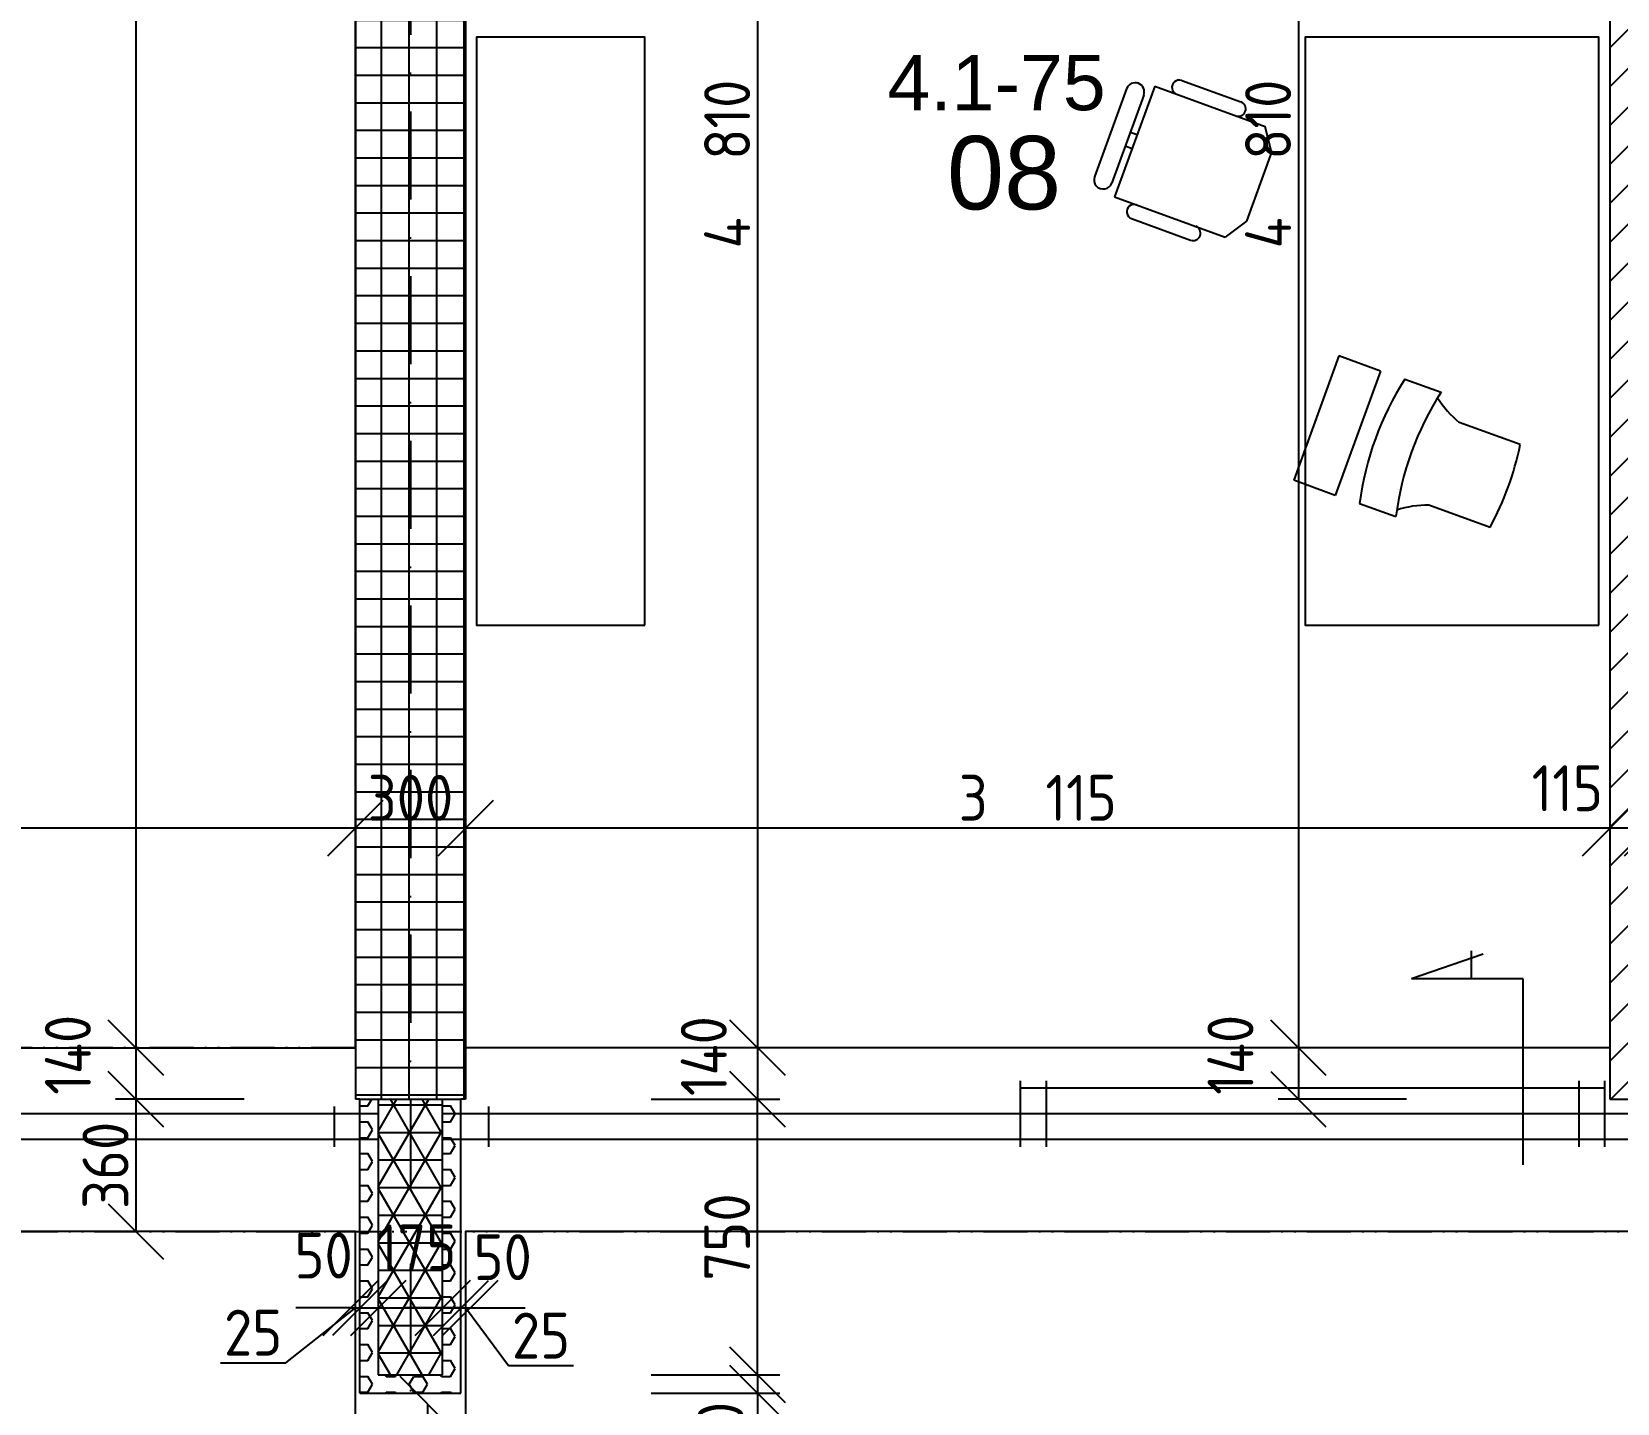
# Model space of a CAD drawing. Extents: x 4511820 to 5180432, y -1526536 to -944957.
# Drawn here: x 4999630 to 5003946, y -1081696 to -1077963 of the extents above; entities that cross this region are included whole.
import ezdxf

# ---------------------------------------------------------------- set-up
doc = ezdxf.new("R2010")
doc.units = 0
doc.header["$MEASUREMENT"] = 0
doc.linetypes.add('ACAD_ISO12W100', pattern=[22, 12, -3, 0.5, -3, 0.5, -3])
doc.linetypes.add('BODKOCIARKOVANA_3', pattern=[5.6, 3, -1.3, 0, -1.3])
doc.layers.get('0').update_dxf_attribs({"linetype": 'CONTINUOUS'})
doc.layers.get('Defpoints').update_dxf_attribs({"color": 61, "linetype": 'CONTINUOUS'})
for name, color, linetype in [('KÓTY', 4, 'CONTINUOUS'), ('MÚRY', 1, 'CONTINUOUS'), ('OKNÁ', 143, 'CONTINUOUS'), ('osi', 253, 'CONTINUOUS'), ('Plochy', 41, 'CONTINUOUS'), ('POPIS', 7, 'CONTINUOUS'), ('TENKÁ', 7, 'CONTINUOUS'), ('ZARIADENIE', 47, 'CONTINUOUS'), ('ŠRAFY', 82, 'CONTINUOUS')]:
    doc.layers.add(name, color=color, linetype=linetype)
doc.styles.add('ARIAL', font='arial.ttf')
doc.styles.add('STYLE1', font='isocp.shx')
doc.dimstyles.new('STANDARD-50', dxfattribs={"dimtxt": 125, "dimasz": 150, "dimexe": 10, "dimexo": 200, "dimgap": 20, "dimtad": 1, "dimdsep": 46, "dimlunit": 6, "dimtxsty": 'STYLE1', "dimblk1": 'OBLIQUE', "dimblk2": 'OBLIQUE', "dimsah": 1, "dimcen": 2.5, "dimse1": 1, "dimse2": 1, "dimadec": 0, "dimazin": 0, "dimtfac": 1, "dimtmove": 1, "dimatfit": 3, "dimldrblk": 'OBLIQUE', "dimfxl": 1, "dimtolj": 1, "dimtzin": 0, "dimarcsym": 0})

# ---------------------------------------------------------------- blocks, each defined once
blk = doc.blocks.new('_OBLIQUE')
at = {"color": 0, "linetype": 'ByBlock'}
blk.add_line((-0.5, -0.5), (0.5, 0.5), dxfattribs=at)
blk = doc.blocks.new('*D13200')
at = {"layer": 'Defpoints', "color": 0}
for p in [(4981761, -1079768.2), (5040921, -1079768.2), (5040921, -1085787.9)]:
    blk.add_point(p, dxfattribs=at)
at = {"layer": 'KÓTY', "color": 0, "lineweight": -2}
blk.add_line((4981761, -1085787.9), (5040921, -1085787.9), dxfattribs=at)
at = {"layer": 'KÓTY', "color": 0, "linetype": 'ByBlock', "lineweight": -2, "xscale": 150, "yscale": 150, "zscale": 150, "rotation": 180}
blk.add_blockref('_OBLIQUE', (4981761, -1085787.9), dxfattribs=at)
at = {"layer": 'KÓTY', "color": 0, "linetype": 'ByBlock', "lineweight": -2, "xscale": 150, "yscale": 150, "zscale": 150}
blk.add_blockref('_OBLIQUE', (5040921, -1085787.9), dxfattribs=at)
at = {"layer": 'KÓTY', "color": 0, "insert": (5011341, -1085705.3), "char_height": 125, "attachment_point": 5, "style": 'STYLE1'}
blk.add_mtext('\\A1;59ﾠ160', dxfattribs=at)
blk = doc.blocks.new('*D13209')
at = {"layer": 'Defpoints', "color": 0}
for p in [(5000811, -1080803.2), (5007151, -1080803.2), (5000811, -1085087.9)]:
    blk.add_point(p, dxfattribs=at)
at = {"layer": 'KÓTY', "color": 0, "lineweight": -2}
blk.add_line((5007151, -1085087.9), (5000811, -1085087.9), dxfattribs=at)
at = {"layer": 'KÓTY', "color": 0, "linetype": 'ByBlock', "lineweight": -2, "xscale": 150, "yscale": 150, "zscale": 150, "rotation": 180}
blk.add_blockref('_OBLIQUE', (5000811, -1085087.9), dxfattribs=at)
at = {"layer": 'KÓTY', "color": 0, "linetype": 'ByBlock', "lineweight": -2, "xscale": 150, "yscale": 150, "zscale": 150}
blk.add_blockref('_OBLIQUE', (5007151, -1085087.9), dxfattribs=at)
at = {"layer": 'KÓTY', "color": 0, "insert": (5003981, -1085005.3), "char_height": 125, "attachment_point": 5, "style": 'STYLE1'}
blk.add_mtext('\\A1;6ﾠ340', dxfattribs=at)
blk = doc.blocks.new('*D13210')
at = {"layer": 'Defpoints', "color": 0}
for p in [(5000511, -1080803.2), (5000811, -1080803.2), (5000511, -1085087.9)]:
    blk.add_point(p, dxfattribs=at)
at = {"layer": 'KÓTY', "color": 0, "lineweight": -2}
blk.add_line((5000811, -1085087.9), (5000511, -1085087.9), dxfattribs=at)
at = {"layer": 'KÓTY', "color": 0, "linetype": 'ByBlock', "lineweight": -2, "xscale": 150, "yscale": 150, "zscale": 150, "rotation": 180}
blk.add_blockref('_OBLIQUE', (5000511, -1085087.9), dxfattribs=at)
at = {"layer": 'KÓTY', "color": 0, "linetype": 'ByBlock', "lineweight": -2, "xscale": 150, "yscale": 150, "zscale": 150}
blk.add_blockref('_OBLIQUE', (5000811, -1085087.9), dxfattribs=at)
at = {"layer": 'KÓTY', "color": 0, "insert": (5000661, -1085005.4), "char_height": 125, "attachment_point": 5, "style": 'STYLE1'}
blk.add_mtext('\\A1;300', dxfattribs=at)
blk = doc.blocks.new('*D13211')
at = {"layer": 'Defpoints', "color": 0}
for p in [(4994171, -1080728.2), (5000511, -1080803.2), (4994171, -1085087.9)]:
    blk.add_point(p, dxfattribs=at)
at = {"layer": 'KÓTY', "color": 0, "lineweight": -2}
blk.add_line((5000511, -1085087.9), (4994171, -1085087.9), dxfattribs=at)
at = {"layer": 'KÓTY', "color": 0, "linetype": 'ByBlock', "lineweight": -2, "xscale": 150, "yscale": 150, "zscale": 150, "rotation": 180}
blk.add_blockref('_OBLIQUE', (4994171, -1085087.9), dxfattribs=at)
at = {"layer": 'KÓTY', "color": 0, "linetype": 'ByBlock', "lineweight": -2, "xscale": 150, "yscale": 150, "zscale": 150}
blk.add_blockref('_OBLIQUE', (5000511, -1085087.9), dxfattribs=at)
at = {"layer": 'KÓTY', "color": 0, "insert": (4997341, -1085005.3), "char_height": 125, "attachment_point": 5, "style": 'STYLE1'}
blk.add_mtext('\\A1;6ﾠ340', dxfattribs=at)
blk = doc.blocks.new('*D13247')
at = {"layer": 'Defpoints', "color": 0}
for p in [(5007401, -1080868.2), (4981761, -1081228.2), (5007401, -1085437.9)]:
    blk.add_point(p, dxfattribs=at)
at = {"layer": 'KÓTY', "color": 0, "lineweight": -2}
blk.add_line((4981761, -1085437.9), (5007401, -1085437.9), dxfattribs=at)
at = {"layer": 'KÓTY', "color": 0, "linetype": 'ByBlock', "lineweight": -2, "xscale": 150, "yscale": 150, "zscale": 150, "rotation": 180}
blk.add_blockref('_OBLIQUE', (4981761, -1085437.9), dxfattribs=at)
at = {"layer": 'KÓTY', "color": 0, "linetype": 'ByBlock', "lineweight": -2, "xscale": 150, "yscale": 150, "zscale": 150}
blk.add_blockref('_OBLIQUE', (5007401, -1085437.9), dxfattribs=at)
at = {"layer": 'KÓTY', "color": 0, "insert": (4994581, -1085355.3), "char_height": 125, "attachment_point": 5, "style": 'STYLE1'}
blk.add_mtext('\\A1;25ﾠ640', dxfattribs=at)
blk = doc.blocks.new('*D20476')
at = {"layer": 'Defpoints', "color": 0}
for p in [(5003926, -1080130.5), (5003926, -1080130.5), (5004041, -1080130.5)]:
    blk.add_point(p, dxfattribs=at)
at = {"layer": 'KÓTY', "color": 0, "lineweight": -2}
blk.add_line((5004041, -1080130.5), (5003926, -1080130.5), dxfattribs=at)
at = {"layer": 'KÓTY', "color": 0, "linetype": 'ByBlock', "lineweight": -2, "xscale": 150, "yscale": 150, "zscale": 150, "rotation": 180}
blk.add_blockref('_OBLIQUE', (5003926, -1080130.5), dxfattribs=at)
at = {"layer": 'KÓTY', "color": 0, "linetype": 'ByBlock', "lineweight": -2, "xscale": 150, "yscale": 150, "zscale": 150}
blk.add_blockref('_OBLIQUE', (5004041, -1080130.5), dxfattribs=at)
at = {"layer": 'KÓTY', "color": 0, "insert": (5003810, -1080022), "char_height": 125, "attachment_point": 5, "style": 'STYLE1'}
blk.add_mtext('\\A1;115', dxfattribs=at)
blk = doc.blocks.new('*D20477')
at = {"layer": 'Defpoints', "color": 0}
for p in [(5000811, -1080130.5), (5000811, -1080130.5), (5003926, -1080130.5)]:
    blk.add_point(p, dxfattribs=at)
at = {"layer": 'KÓTY', "color": 0, "lineweight": -2}
blk.add_line((5003926, -1080130.5), (5000811, -1080130.5), dxfattribs=at)
at = {"layer": 'KÓTY', "color": 0, "linetype": 'ByBlock', "lineweight": -2, "xscale": 150, "yscale": 150, "zscale": 150, "rotation": 180}
blk.add_blockref('_OBLIQUE', (5000811, -1080130.5), dxfattribs=at)
at = {"layer": 'KÓTY', "color": 0, "linetype": 'ByBlock', "lineweight": -2, "xscale": 150, "yscale": 150, "zscale": 150}
blk.add_blockref('_OBLIQUE', (5003926, -1080130.5), dxfattribs=at)
at = {"layer": 'KÓTY', "color": 0, "insert": (5002368.5, -1080047.9), "char_height": 125, "attachment_point": 5, "style": 'STYLE1'}
blk.add_mtext('\\A1;3ﾠ115', dxfattribs=at)
blk = doc.blocks.new('*D20478')
at = {"layer": 'Defpoints', "color": 0}
for p in [(5000511, -1080130.5), (5000511, -1080130.5), (5000811, -1080130.5)]:
    blk.add_point(p, dxfattribs=at)
at = {"layer": 'KÓTY', "color": 0, "lineweight": -2}
blk.add_line((5000811, -1080130.5), (5000511, -1080130.5), dxfattribs=at)
at = {"layer": 'KÓTY', "color": 0, "linetype": 'ByBlock', "lineweight": -2, "xscale": 150, "yscale": 150, "zscale": 150, "rotation": 180}
blk.add_blockref('_OBLIQUE', (5000511, -1080130.5), dxfattribs=at)
at = {"layer": 'KÓTY', "color": 0, "linetype": 'ByBlock', "lineweight": -2, "xscale": 150, "yscale": 150, "zscale": 150}
blk.add_blockref('_OBLIQUE', (5000811, -1080130.5), dxfattribs=at)
at = {"layer": 'KÓTY', "color": 0, "insert": (5000661, -1080048), "char_height": 125, "attachment_point": 5, "style": 'STYLE1'}
blk.add_mtext('\\A1;300', dxfattribs=at)
blk = doc.blocks.new('*D20479')
at = {"layer": 'Defpoints', "color": 0}
for p in [(4997401, -1080130.5), (4997401, -1080130.5), (5000511, -1080130.5)]:
    blk.add_point(p, dxfattribs=at)
at = {"layer": 'KÓTY', "color": 0, "lineweight": -2}
blk.add_line((5000511, -1080130.5), (4997401, -1080130.5), dxfattribs=at)
at = {"layer": 'KÓTY', "color": 0, "linetype": 'ByBlock', "lineweight": -2, "xscale": 150, "yscale": 150, "zscale": 150, "rotation": 180}
blk.add_blockref('_OBLIQUE', (4997401, -1080130.5), dxfattribs=at)
at = {"layer": 'KÓTY', "color": 0, "linetype": 'ByBlock', "lineweight": -2, "xscale": 150, "yscale": 150, "zscale": 150}
blk.add_blockref('_OBLIQUE', (5000511, -1080130.5), dxfattribs=at)
at = {"layer": 'KÓTY', "color": 0, "insert": (4998956, -1080047.9), "char_height": 125, "attachment_point": 5, "style": 'STYLE1'}
blk.add_mtext('\\A1;3ﾠ110', dxfattribs=at)
blk = doc.blocks.new('*D20725')
at = {"layer": 'Defpoints', "color": 0}
for p in [(5000811, -1075918.2), (5000811, -1080728.2), (5003078, -1080728.2)]:
    blk.add_point(p, dxfattribs=at)
at = {"layer": 'KÓTY', "color": 0, "lineweight": -2}
blk.add_line((5003078, -1075918.2), (5003078, -1080728.2), dxfattribs=at)
at = {"layer": 'KÓTY', "color": 0, "linetype": 'ByBlock', "lineweight": -2, "xscale": 150, "yscale": 150, "zscale": 150}
for p, rotation in [((5003078, -1075918.2), 90), ((5003078, -1080728.2), 270)]:
    blk.add_blockref('_OBLIQUE', p, dxfattribs=dict(at, rotation=rotation))
at = {"layer": 'KÓTY', "color": 0, "insert": (5002995.5, -1078323.2), "char_height": 125, "attachment_point": 5, "rotation": 90, "style": 'STYLE1'}
blk.add_mtext('\\A1;4ﾠ810', dxfattribs=at)
blk = doc.blocks.new('*D20748')
at = {"layer": 'Defpoints', "color": 0}
for p in [(5000811, -1075918.2), (5000811, -1080728.2), (5001605.5, -1080728.2)]:
    blk.add_point(p, dxfattribs=at)
at = {"layer": 'KÓTY', "color": 0, "lineweight": -2}
blk.add_line((5001605.5, -1075918.2), (5001605.5, -1080728.2), dxfattribs=at)
at = {"layer": 'KÓTY', "color": 0, "linetype": 'ByBlock', "lineweight": -2, "xscale": 150, "yscale": 150, "zscale": 150}
for p, rotation in [((5001605.5, -1075918.2), 90), ((5001605.5, -1080728.2), 270)]:
    blk.add_blockref('_OBLIQUE', p, dxfattribs=dict(at, rotation=rotation))
at = {"layer": 'KÓTY', "color": 0, "insert": (5001523, -1078323.2), "char_height": 125, "attachment_point": 5, "rotation": 90, "style": 'STYLE1'}
blk.add_mtext('\\A1;4ﾠ810', dxfattribs=at)
blk = doc.blocks.new('*D20750')
at = {"layer": 'Defpoints', "color": 0}
for p in [(5003852, -1080728.2), (5003078, -1080868.2), (5003852, -1080868.2)]:
    blk.add_point(p, dxfattribs=at)
at = {"layer": 'KÓTY', "color": 0, "lineweight": -2}
blk.add_line((5003078, -1080728.2), (5003078, -1080868.2), dxfattribs=at)
at = {"layer": 'KÓTY', "color": 0, "linetype": 'ByBlock', "lineweight": -2, "xscale": 150, "yscale": 150, "zscale": 150}
for p, rotation in [((5003078, -1080728.2), 90), ((5003078, -1080868.2), 270)]:
    blk.add_blockref('_OBLIQUE', p, dxfattribs=dict(at, rotation=rotation))
at = {"layer": 'KÓTY', "color": 0, "insert": (5002893, -1080747.4), "char_height": 125, "attachment_point": 5, "rotation": 90, "style": 'STYLE1'}
blk.add_mtext('\\A1;140', dxfattribs=at)
blk = doc.blocks.new('*D20769')
at = {"layer": 'Defpoints', "color": 0}
for p in [(5000511, -1074428.2), (4999913.5, -1080728.2), (5000511, -1080728.2)]:
    blk.add_point(p, dxfattribs=at)
at = {"layer": 'KÓTY', "color": 0, "lineweight": -2}
blk.add_line((4999913.5, -1074428.2), (4999913.5, -1080728.2), dxfattribs=at)
at = {"layer": 'KÓTY', "color": 0, "linetype": 'ByBlock', "lineweight": -2, "xscale": 150, "yscale": 150, "zscale": 150}
for p, rotation in [((4999913.5, -1074428.2), 90), ((4999913.5, -1080728.2), 270)]:
    blk.add_blockref('_OBLIQUE', p, dxfattribs=dict(at, rotation=rotation))
at = {"layer": 'KÓTY', "color": 0, "insert": (4999831, -1077578.2), "char_height": 125, "attachment_point": 5, "rotation": 90, "style": 'STYLE1'}
blk.add_mtext('\\A1;6ﾠ300', dxfattribs=at)
blk = doc.blocks.new('*D20770')
at = {"layer": 'Defpoints', "color": 0}
for p in [(5000687.5, -1080728.2), (4999913.5, -1080868.2), (5000687.5, -1080868.2)]:
    blk.add_point(p, dxfattribs=at)
at = {"layer": 'KÓTY', "color": 0, "lineweight": -2}
blk.add_line((4999913.5, -1080728.2), (4999913.5, -1080868.2), dxfattribs=at)
at = {"layer": 'KÓTY', "color": 0, "linetype": 'ByBlock', "lineweight": -2, "xscale": 150, "yscale": 150, "zscale": 150}
for p, rotation in [((4999913.5, -1080728.2), 90), ((4999913.5, -1080868.2), 270)]:
    blk.add_blockref('_OBLIQUE', p, dxfattribs=dict(at, rotation=rotation))
at = {"layer": 'KÓTY', "color": 0, "insert": (4999728.5, -1080747.4), "char_height": 125, "attachment_point": 5, "rotation": 90, "style": 'STYLE1'}
blk.add_mtext('\\A1;140', dxfattribs=at)
blk = doc.blocks.new('*D21104')
at = {"layer": 'Defpoints', "color": 0}
for p in [(4999913.5, -1080868.2), (4999913.5, -1081228.2), (4999913.5, -1081228.2)]:
    blk.add_point(p, dxfattribs=at)
at = {"layer": 'KÓTY', "color": 0, "lineweight": -2}
blk.add_line((4999913.5, -1080868.2), (4999913.5, -1081228.2), dxfattribs=at)
at = {"layer": 'KÓTY', "color": 0, "linetype": 'ByBlock', "lineweight": -2, "xscale": 150, "yscale": 150, "zscale": 150}
for p, rotation in [((4999913.5, -1080868.2), 90), ((4999913.5, -1081228.2), 270)]:
    blk.add_blockref('_OBLIQUE', p, dxfattribs=dict(at, rotation=rotation))
at = {"layer": 'KÓTY', "color": 0, "insert": (4999831, -1081048.2), "char_height": 125, "attachment_point": 5, "rotation": 90, "style": 'STYLE1'}
blk.add_mtext('\\A1;360', dxfattribs=at)
blk = doc.blocks.new('*D47896')
at = {"layer": 'Defpoints', "color": 0}
for p in [(5000573.5, -1081436.2), (5000748.5, -1081436.2), (5000748.5, -1081436.2)]:
    blk.add_point(p, dxfattribs=at)
at = {"layer": 'KÓTY', "color": 0, "lineweight": -2}
blk.add_line((5000573.5, -1081436.2), (5000748.5, -1081436.2), dxfattribs=at)
at = {"layer": 'KÓTY', "color": 0, "linetype": 'ByBlock', "lineweight": -2, "xscale": 150, "yscale": 150, "zscale": 150, "rotation": 180}
blk.add_blockref('_OBLIQUE', (5000573.5, -1081436.2), dxfattribs=at)
at = {"layer": 'KÓTY', "color": 0, "linetype": 'ByBlock', "lineweight": -2, "xscale": 150, "yscale": 150, "zscale": 150}
blk.add_blockref('_OBLIQUE', (5000748.5, -1081436.2), dxfattribs=at)
at = {"layer": 'KÓTY', "color": 0, "insert": (5000677.5, -1081271.5), "char_height": 125, "attachment_point": 5, "style": 'STYLE1'}
blk.add_mtext('\\A1;175', dxfattribs=at)
blk = doc.blocks.new('*D47897')
at = {"layer": 'Defpoints', "color": 0}
for p in [(5000748.5, -1081436.2), (5000798.5, -1081436.2), (5000798.5, -1081436.2)]:
    blk.add_point(p, dxfattribs=at)
at = {"layer": 'KÓTY', "color": 0, "lineweight": -2}
blk.add_line((5000748.5, -1081436.2), (5000798.5, -1081436.2), dxfattribs=at)
at = {"layer": 'KÓTY', "color": 0, "linetype": 'ByBlock', "lineweight": -2, "xscale": 150, "yscale": 150, "zscale": 150, "rotation": 180}
blk.add_blockref('_OBLIQUE', (5000748.5, -1081436.2), dxfattribs=at)
at = {"layer": 'KÓTY', "color": 0, "linetype": 'ByBlock', "lineweight": -2, "xscale": 150, "yscale": 150, "zscale": 150}
blk.add_blockref('_OBLIQUE', (5000798.5, -1081436.2), dxfattribs=at)
at = {"layer": 'KÓTY', "color": 0, "insert": (5000912, -1081298), "char_height": 125, "attachment_point": 5, "style": 'STYLE1'}
blk.add_mtext('\\A1;50', dxfattribs=at)
blk = doc.blocks.new('*D47898')
at = {"layer": 'Defpoints', "color": 0}
for p in [(5000798.5, -1080868.2), (5000823.5, -1080868.2), (5000823.5, -1081436.2)]:
    blk.add_point(p, dxfattribs=at)
at = {"layer": 'KÓTY', "color": 0, "lineweight": -2}
for p, q in [((5000798.5, -1081436.2), (5000648.5, -1081436.2)), ((5000798.5, -1081436.2), (5000823.5, -1081436.2)), ((5000927.5, -1081594), (5000811, -1081436.2)), ((5000823.5, -1081436.2), (5000973.5, -1081436.2)), ((5001105, -1081594), (5000927.5, -1081594))]:
    blk.add_line(p, q, dxfattribs=at)
at = {"layer": 'KÓTY', "color": 0, "linetype": 'ByBlock', "lineweight": -2, "xscale": 150, "yscale": 150, "zscale": 150}
blk.add_blockref('_OBLIQUE', (5000798.5, -1081436.2), dxfattribs=at)
at = {"layer": 'KÓTY', "color": 0, "linetype": 'ByBlock', "lineweight": -2, "xscale": 150, "yscale": 150, "zscale": 150, "rotation": 180}
blk.add_blockref('_OBLIQUE', (5000823.5, -1081436.2), dxfattribs=at)
at = {"layer": 'KÓTY', "color": 0, "insert": (5001016.2, -1081511.5), "char_height": 125, "attachment_point": 5, "style": 'STYLE1'}
blk.add_mtext('\\A1;25', dxfattribs=at)
blk = doc.blocks.new('*D47899')
at = {"layer": 'Defpoints', "color": 0}
for p in [(5000523.5, -1081436.2), (5000573.5, -1081436.2), (5000573.5, -1081436.2)]:
    blk.add_point(p, dxfattribs=at)
at = {"layer": 'KÓTY', "color": 0, "lineweight": -2}
blk.add_line((5000523.5, -1081436.2), (5000573.5, -1081436.2), dxfattribs=at)
at = {"layer": 'KÓTY', "color": 0, "linetype": 'ByBlock', "lineweight": -2, "xscale": 150, "yscale": 150, "zscale": 150, "rotation": 180}
blk.add_blockref('_OBLIQUE', (5000523.5, -1081436.2), dxfattribs=at)
at = {"layer": 'KÓTY', "color": 0, "linetype": 'ByBlock', "lineweight": -2, "xscale": 150, "yscale": 150, "zscale": 150}
blk.add_blockref('_OBLIQUE', (5000573.5, -1081436.2), dxfattribs=at)
at = {"layer": 'KÓTY', "color": 0, "insert": (5000424.5, -1081293.5), "char_height": 125, "attachment_point": 5, "style": 'STYLE1'}
blk.add_mtext('\\A1;50', dxfattribs=at)
blk = doc.blocks.new('*D47900')
at = {"layer": 'Defpoints', "color": 0}
for p in [(5000498.5, -1080868.2), (5000523.5, -1080868.2), (5000523.5, -1081436.2)]:
    blk.add_point(p, dxfattribs=at)
at = {"layer": 'KÓTY', "color": 0, "lineweight": -2}
for p, q in [((5000321.5, -1081586), (5000511, -1081436.2)), ((5000498.5, -1081436.2), (5000348.5, -1081436.2)), ((5000498.5, -1081436.2), (5000523.5, -1081436.2)), ((5000523.5, -1081436.2), (5000673.5, -1081436.2)), ((5000144, -1081586), (5000321.5, -1081586))]:
    blk.add_line(p, q, dxfattribs=at)
at = {"layer": 'KÓTY', "color": 0, "linetype": 'ByBlock', "lineweight": -2, "xscale": 150, "yscale": 150, "zscale": 150}
blk.add_blockref('_OBLIQUE', (5000498.5, -1081436.2), dxfattribs=at)
at = {"layer": 'KÓTY', "color": 0, "linetype": 'ByBlock', "lineweight": -2, "xscale": 150, "yscale": 150, "zscale": 150, "rotation": 180}
blk.add_blockref('_OBLIQUE', (5000523.5, -1081436.2), dxfattribs=at)
at = {"layer": 'KÓTY', "color": 0, "insert": (5000232.8, -1081503.5), "char_height": 125, "attachment_point": 5, "style": 'STYLE1'}
blk.add_mtext('\\A1;25', dxfattribs=at)
blk = doc.blocks.new('*D47901')
at = {"layer": 'Defpoints', "color": 0}
for p in [(5001605.5, -1080868.2), (5002369.2, -1080868.2), (5002369.2, -1081618.2)]:
    blk.add_point(p, dxfattribs=at)
at = {"layer": 'KÓTY', "color": 0, "lineweight": -2}
blk.add_line((5001605.5, -1081618.2), (5001605.5, -1080868.2), dxfattribs=at)
at = {"layer": 'KÓTY', "color": 0, "linetype": 'ByBlock', "lineweight": -2, "xscale": 150, "yscale": 150, "zscale": 150}
for p, rotation in [((5001605.5, -1080868.2), 90), ((5001605.5, -1081618.2), 270)]:
    blk.add_blockref('_OBLIQUE', p, dxfattribs=dict(at, rotation=rotation))
at = {"layer": 'KÓTY', "color": 0, "insert": (5001523, -1081243.2), "char_height": 125, "attachment_point": 5, "rotation": 90, "style": 'STYLE1'}
blk.add_mtext('\\A1;750', dxfattribs=at)
blk = doc.blocks.new('*D47902')
at = {"layer": 'Defpoints', "color": 0}
for p in [(5002369.2, -1081618.2), (5001605.5, -1081668.2), (5002369.2, -1081668.2)]:
    blk.add_point(p, dxfattribs=at)
at = {"layer": 'KÓTY', "color": 0, "lineweight": -2}
blk.add_line((5001605.5, -1081618.2), (5001605.5, -1081668.2), dxfattribs=at)
at = {"layer": 'KÓTY', "color": 0, "linetype": 'ByBlock', "lineweight": -2, "xscale": 150, "yscale": 150, "zscale": 150}
for p, rotation in [((5001605.5, -1081618.2), 90), ((5001605.5, -1081668.2), 270)]:
    blk.add_blockref('_OBLIQUE', p, dxfattribs=dict(at, rotation=rotation))
at = {"layer": 'KÓTY', "color": 0, "insert": (5001505, -1081771.2), "char_height": 125, "attachment_point": 5, "rotation": 90, "style": 'STYLE1'}
blk.add_mtext('\\A1;50', dxfattribs=at)
blk = doc.blocks.new('*D47903')
at = {"layer": 'Defpoints', "color": 0}
for p in [(5002319.2, -1081668.2), (5001605.5, -1083978.2), (5002319.2, -1083978.2)]:
    blk.add_point(p, dxfattribs=at)
at = {"layer": 'KÓTY', "color": 0, "lineweight": -2}
blk.add_line((5001605.5, -1081668.2), (5001605.5, -1083978.2), dxfattribs=at)
at = {"layer": 'KÓTY', "color": 0, "linetype": 'ByBlock', "lineweight": -2, "xscale": 150, "yscale": 150, "zscale": 150}
for p, rotation in [((5001605.5, -1081668.2), 90), ((5001605.5, -1083978.2), 270)]:
    blk.add_blockref('_OBLIQUE', p, dxfattribs=dict(at, rotation=rotation))
at = {"layer": 'KÓTY', "color": 0, "insert": (5001522, -1083066.2), "char_height": 125, "attachment_point": 5, "rotation": 90, "style": 'STYLE1'}
blk.add_mtext('\\A1;2ﾠ310', dxfattribs=at)
blk = doc.blocks.new('*D47904')
at = {"layer": 'Defpoints', "color": 0}
for p in [(5000511, -1081698.2), (5000707.8, -1081698.2), (5000511, -1083848.2)]:
    blk.add_point(p, dxfattribs=at)
at = {"layer": 'KÓTY', "color": 0, "lineweight": -2}
blk.add_line((5000707.8, -1083848.2), (5000707.8, -1081698.2), dxfattribs=at)
at = {"layer": 'KÓTY', "color": 0, "linetype": 'ByBlock', "lineweight": -2, "xscale": 150, "yscale": 150, "zscale": 150}
for p, rotation in [((5000707.8, -1081698.2), 90), ((5000707.8, -1083848.2), 270)]:
    blk.add_blockref('_OBLIQUE', p, dxfattribs=dict(at, rotation=rotation))
at = {"layer": 'KÓTY', "color": 0, "insert": (5000625.3, -1082773.2), "char_height": 125, "attachment_point": 5, "rotation": 90, "style": 'STYLE1'}
blk.add_mtext('\\A1;2ﾠ150', dxfattribs=at)
blk = doc.blocks.new('*D47905')
at = {"layer": 'Defpoints', "color": 0}
for p in [(5000562, -1080728.2), (5000562, -1080868.2), (5001605.5, -1080868.2)]:
    blk.add_point(p, dxfattribs=at)
at = {"layer": 'KÓTY', "color": 0, "lineweight": -2}
blk.add_line((5001605.5, -1080728.2), (5001605.5, -1080868.2), dxfattribs=at)
at = {"layer": 'KÓTY', "color": 0, "linetype": 'ByBlock', "lineweight": -2, "xscale": 150, "yscale": 150, "zscale": 150}
for p, rotation in [((5001605.5, -1080728.2), 90), ((5001605.5, -1080868.2), 270)]:
    blk.add_blockref('_OBLIQUE', p, dxfattribs=dict(at, rotation=rotation))
at = {"layer": 'KÓTY', "color": 0, "insert": (5001459.5, -1080751), "char_height": 125, "attachment_point": 5, "rotation": 90, "style": 'STYLE1'}
blk.add_mtext('\\A1;140', dxfattribs=at)

msp = doc.modelspace()

# ---------------------------------------------------------------- hatches: boundary and pattern name
at = {"layer": 'ŠRAFY', "ltscale": 0.25}
h = msp.add_hatch(dxfattribs=at)
h.set_pattern_fill('ANSI37', color=256, scale=600, angle=45)
h.set_pattern_definition([(90, (-3429042.49, 739093.5), (-75, 1e-14), []), (180, (-3429042.49, 739093.5), (-1e-14, -75), [])])
h.paths.add_polyline_path([(5000511, -1074313.172), (5000511, -1074428.172), (5000511, -1080868.172), (5000811, -1080868.172), (5000811, -1075918.172), (5000811, -1075803.172), (5000811, -1074903.172), (5000811, -1074788.172), (5000811, -1071988.172), (5000811, -1071873.172), (5000811, -1069118.172), (5000511, -1069118.172)])
h.paths.add_polyline_path([(5000578.75, -1072860.191), (5000816.25, -1072860.191), (5000816.25, -1073110.191), (5000578.75, -1073110.191)], flags=9)
h.paths.add_polyline_path([(5000517.201, -1079922.98), (5000804.799, -1079922.98), (5000804.799, -1080172.98), (5000517.201, -1080172.98)], flags=24)
h.paths.add_polyline_path([(5000517.201, -1070255.48), (5000804.799, -1070255.48), (5000804.799, -1070505.48), (5000517.201, -1070505.48)], flags=24)
h = msp.add_hatch(dxfattribs=at)
h.set_pattern_fill('ANSI31', color=256, scale=600, style=0)
h.set_pattern_definition([(45, (515270.5, 400718.02), (-53.0330086, 53.0330086), [])])
h.paths.add_polyline_path([(5004251, -1074733.172), (5004251, -1074618.172), (5004241, -1074618.172), (5003761, -1074618.172), (5003751, -1074618.172), (5003751, -1074733.172), (5003761, -1074733.172), (5003926, -1074733.172), (5003926, -1080728.172), (5003926, -1080868.172), (5004041, -1080868.172), (5004041, -1080728.172), (5004041, -1074733.172), (5004241, -1074733.172)])
at = {"layer": 'ŠRAFY'}
h = msp.add_hatch(dxfattribs=at)
h.set_pattern_fill('HEX', color=256, scale=200)
h.set_pattern_definition([(0, (-13530, -9e-10), (0, 43.3012702), [25, -50]), (120, (-13530, -9e-10), (-37.5, -21.6506351), [25, -50]), (60, (-13505, -9e-10), (-37.5, 21.6506351), [25, -50])])
h.paths.add_polyline_path([(5000798.5, -1080868.172), (5000748.5, -1080868.172), (5000748.5, -1081618.172), (5000573.5, -1081618.172), (5000573.5, -1080868.172), (5000523.5, -1080868.172), (5000523.5, -1080908.172), (5000523.5, -1080978.172), (5000523.5, -1081228.172), (5000523.5, -1081668.172), (5000798.5, -1081668.172), (5000798.5, -1081228.172), (5000798.5, -1080978.172), (5000798.5, -1080908.172)])
h.paths.add_polyline_path([(5000546.25, -1081146.5), (5000808.75, -1081146.5), (5000808.75, -1081396.5), (5000546.25, -1081396.5)], flags=9)
at = {"layer": 'ŠRAFY', "ltscale": 0.25}
h = msp.add_hatch(dxfattribs=at)
h.set_pattern_fill('NET3', color=256, scale=600)
h.set_pattern_definition([(0, (473727.18, 67666.36), (0, 75), []), (60, (473727.18, 67666.36), (-64.9519053, 37.5), []), (120, (473727.18, 67666.36), (-64.9519053, -37.5), [])])
h.paths.add_polyline_path([(5000573.5, -1080868.172), (5000573.5, -1081618.172), (5000748.5, -1081618.172), (5000748.5, -1080868.172)])
h.paths.add_polyline_path([(5000546.25, -1081146.5), (5000808.75, -1081146.5), (5000808.75, -1081396.5), (5000546.25, -1081396.5)], flags=9)

# ---------------------------------------------------------------- linework, layer by layer
at = {"layer": 'KÓTY', "ltscale": 0.25}
for p, q in [((5000208.157, -1080868.172), (4999858.157, -1080868.172)), ((5000208.157, -1080868.172), (4999858.157, -1080868.172)), ((5001316.097, -1080868.172), (5001666.097, -1080868.172)), ((5003372.657, -1080868.172), (5003022.657, -1080868.172)), ((5001316.097, -1081618.172), (5001666.097, -1081618.172)), ((5001316.097, -1081668.172), (5001666.097, -1081668.172))]:
    msp.add_line(p, q, dxfattribs=at)
at = {"layer": 'MÚRY'}
for p, q in [((5000511, -1074428.172), (5000511, -1080868.172)), ((5003926, -1074733.172), (5003926, -1080868.172)), ((5000811, -1075918.172), (5000811, -1080868.172)), ((5000523.5, -1080868.172), (5000511, -1080868.172)), ((5000523.5, -1081668.172), (5000523.5, -1080868.172)), ((5000798.5, -1081668.172), (5000798.5, -1080868.172)), ((5000811, -1080868.172), (5000798.5, -1080868.172)), ((5003926, -1080868.172), (5004041, -1080868.172)), ((5000523.5, -1081668.172), (5000798.5, -1081668.172))]:
    msp.add_line(p, q, dxfattribs=at)
at = {"layer": 'OKNÁ', "ltscale": 0.25}
for p, q in [((5003548, -1080464), (5003548, -1080540.5)), ((5003581, -1080473.5), (5003385.5, -1080540.5)), ((5003689.5, -1080540.5), (5003385.5, -1080540.5)), ((5003689.5, -1081046.5), (5003689.5, -1080540.5)), ((5002321, -1080818.172), (5002321, -1080928.172)), ((5003911, -1080838.172), (5002321, -1080838.172)), ((5002391, -1080818.172), (5002391, -1080928.172)), ((5002391, -1080818.172), (5002391, -1080928.172)), ((5003841, -1080818.172), (5003841, -1080928.172)), ((5003911, -1080818.172), (5003911, -1080928.172)), ((5000453.5, -1080888.172), (5000453.5, -1080998.172)), ((5000873.5, -1080888.172), (5000873.5, -1080998.172)), ((5002321, -1080888.172), (5002321, -1080998.172)), ((5002391, -1080888.172), (5002391, -1080998.172)), ((5002391, -1080888.172), (5002391, -1080998.172)), ((5003841, -1080868.172), (5003841, -1080978.172)), ((5003841, -1080888.172), (5003841, -1080998.172)), ((5003911, -1080868.172), (5003911, -1080978.172)), ((5003911, -1080888.172), (5003911, -1080998.172)), ((5003911, -1080888.172), (5003911, -1080998.172)), ((5003911, -1080888.172), (5003911, -1080998.172)), ((5000573.5, -1080908.172), (4982081, -1080908.172)), ((5014053.5, -1080908.172), (5000748.5, -1080908.172)), ((5000573.5, -1080978.172), (4982009, -1080978.172)), ((5014053.5, -1080978.172), (5000748.5, -1080978.172))]:
    msp.add_line(p, q, dxfattribs=at)
at = {"layer": 'osi', "linetype": 'BODKOCIARKOVANA_3', "ltscale": 80}
msp.add_line((5000661, -1047260.98), (5000661, -1084778.172), dxfattribs=at)
at = {"layer": 'Plochy'}
for points in [[(4981761, -1062698.172), (4979111, -1062698.172), (4979111, -1083878.172), (5000511, -1083878.172), (5000511, -1081228.172), (4981761, -1081228.172)], [(5000511, -1074428.172), (4997401, -1074428.172), (4997401, -1080728.172), (5000511, -1080728.172)], [(5000811, -1075918.172), (5002811, -1075918.172), (5002811, -1074733.172), (5003926, -1074733.172), (5003926, -1080728.172), (5000811, -1080728.172)], [(5014041, -1081228.172), (5000811, -1081228.172), (5000811, -1083878.172), (5014041, -1083878.172)]]:
    msp.add_lwpolyline(points, close=True, dxfattribs=at)
at = {"layer": 'TENKÁ', "linetype": 'ACAD_ISO12W100', "ltscale": 10}
for p, q in [((5000511, -1080728.172), (4997401, -1080728.172)), ((5003926, -1080728.172), (5000811, -1080728.172)), ((4981761, -1081228.172), (5014053.5, -1081228.172))]:
    msp.add_line(p, q, dxfattribs=at)
at = {"layer": 'TENKÁ'}
for p, q in [((5000523.5, -1080868.172), (5000798.5, -1080868.172)), ((5000573.5, -1080868.172), (5000573.5, -1081618.172)), ((5000748.5, -1081618.172), (5000748.5, -1080868.172)), ((5000573.5, -1081618.172), (5000748.5, -1081618.172))]:
    msp.add_line(p, q, dxfattribs=at)
at = {"layer": 'ZARIADENIE', "color": 33, "ltscale": 0.25}
for p, q in [((5002760.531, -1078095.842), (5002921.491, -1078154.426)), ((5002610.127, -1078118.564), (5002523.113, -1078357.635)), ((5002657.112, -1078135.665), (5002570.097, -1078374.736)), ((5002687.122, -1078111.69), (5002577.675, -1078412.392)), ((5002687.122, -1078111.69), (5002987.823, -1078221.137)), ((5003004.89, -1078291.199), (5002987.823, -1078221.137)), ((5002620.445, -1078236.407), (5002639.239, -1078243.247)), ((5002606.764, -1078273.994), (5002625.558, -1078280.835)), ((5003004.89, -1078291.199), (5002936.486, -1078479.137)), ((5002577.675, -1078412.392), (5002878.377, -1078521.838)), ((5002623.723, -1078471.719), (5002784.683, -1078530.303)), ((5002936.486, -1078479.137), (5002878.377, -1078521.838))]:
    msp.add_line(p, q, dxfattribs=at)
at = {"layer": 'ZARIADENIE', "color": 8, "ltscale": 0.25}
for p, q in [((5003188.388, -1078845.514), (5003065.26, -1079183.803)), ((5003301.151, -1078886.556), (5003188.388, -1078845.514)), ((5003301.151, -1078886.556), (5003178.023, -1079224.846)), ((5003367.829, -1078908.624), (5003466.298, -1078944.464)), ((5003681.801, -1079086.751), (5003515.524, -1079026.231)), ((5003178.023, -1079224.846), (5003065.26, -1079183.803)), ((5003244.702, -1079246.914), (5003343.171, -1079282.753)), ((5003599.716, -1079312.278), (5003433.439, -1079251.758))]:
    msp.add_line(p, q, dxfattribs=at)
at = {"layer": 'ZARIADENIE', "color": 45, "ltscale": 0.25}
msp.add_lwpolyline([(5001298.767, -1079578.172), (5001298.767, -1077978.172), (5000841, -1077978.172), (5000841, -1079578.172)], close=True, dxfattribs=at)
at = {"layer": 'ZARIADENIE'}
msp.add_lwpolyline([(5003896, -1079578.172), (5003896, -1077978.172), (5003096, -1077978.172), (5003096, -1079578.172)], close=True, dxfattribs=at)
at = {"layer": 'ZARIADENIE', "color": 33, "ltscale": 0.25}
for centre, radius, start, end in [((5002753.69, -1078114.636), 20, 70, 250), ((5002633.62, -1078127.114), 25, 340, 160), ((5002914.65, -1078173.22), 20, 250, 70), ((5002546.605, -1078366.186), 25, 160, 340), ((5002630.563, -1078452.925), 20, 70, 250), ((5002791.523, -1078511.51), 20, 250, 70)]:
    msp.add_arc(centre, radius, start, end, dxfattribs=at)
at = {"layer": 'ZARIADENIE', "color": 8, "ltscale": 0.25}
for centre, radius, start, end in [((5004058.02, -1079351.385), 820, 147.319617, 172.680384), ((5004156.488, -1079387.225), 820, 147.319617, 172.680384), ((5003685.974, -1078816.605), 270.179, 211.971902, 230.884963), ((5002878.506, -1078922.077), 820, 331.585032, 348.414968), ((5003429.266, -1079521.904), 270.179, 89.115037, 108.028098)]:
    msp.add_arc(centre, radius, start, end, dxfattribs=at)

# ---------------------------------------------------------------- texts
at = {"layer": 'POPIS', "lineweight": 40, "ltscale": 0.25, "style": 'ARIAL'}
for s, height, p in [('4.1-75', 150, (5001959.269, -1078176.751)), ('08', 200, (5002121.311, -1078446.751))]:
    msp.add_text(s, height=height, dxfattribs=at).set_placement(p)

# ---------------------------------------------------------------- dimensions: what is measured, and where the dimension line sits
at = {"layer": 'KÓTY'}
for base, p1, p2, picture, middle in [((4999913.5, -1080728.172), (5000511, -1074428.172), (5000511, -1080728.172), '*D20769', (4999830.957, -1077578.172)), ((5003078, -1080728.172), (5000811, -1075918.172), (5000811, -1080728.172), '*D20725', (5002995.457, -1078323.172)), ((5001605.5, -1080728.172), (5000811, -1075918.172), (5000811, -1080728.172), '*D20748', (5001522.957, -1078323.172)), ((4999913.5, -1080868.172), (5000687.5, -1080728.172), (5000687.5, -1080868.172), '*D20770', (4999728.5, -1080747.422)), ((5003078, -1080868.172), (5003852, -1080728.172), (5003852, -1080868.172), '*D20750', (5002893, -1080747.422))]:
    dim = msp.add_linear_dim(base=base, p1=p1, p2=p2, angle=90, dimstyle='STANDARD-50', dxfattribs=at)
    dim.commit()
    dim.dimension.update_dxf_attribs({"geometry": picture, "text_midpoint": middle})
for base, p1, p2, picture, middle in [((5040921, -1085787.863), (4981761, -1079768.172), (5040921, -1079768.172), '*D13200', (5011341, -1085705.321)), ((4997401, -1080130.48), (5000511, -1080130.48), (4997401, -1080130.48), '*D20479', (4998956, -1080047.938)), ((5000511, -1080130.48), (5000811, -1080130.48), (5000511, -1080130.48), '*D20478', (5000661, -1080047.98)), ((5000811, -1080130.48), (5003926, -1080130.48), (5000811, -1080130.48), '*D20477', (5002368.5, -1080047.938)), ((4994171, -1085087.863), (5000511, -1080803.172), (4994171, -1080728.172), '*D13211', (4997341, -1085005.321)), ((5000511, -1085087.863), (5000811, -1080803.172), (5000511, -1080803.172), '*D13210', (5000661, -1085005.363)), ((5000811, -1085087.863), (5007151, -1080803.172), (5000811, -1080803.172), '*D13209', (5003981, -1085005.321)), ((5007401, -1085437.863), (4981761, -1081228.172), (5007401, -1080868.172), '*D13247', (4994581, -1085355.321))]:
    dim = msp.add_linear_dim(base=base, p1=p1, p2=p2, dimstyle='STANDARD-50', dxfattribs=at)
    dim.commit()
    dim.dimension.update_dxf_attribs({"geometry": picture, "text_midpoint": middle})
dim = msp.add_linear_dim(base=(5003926, -1080130.48), p1=(5004041, -1080130.48), p2=(5003926, -1080130.48), dimstyle='STANDARD-50', dxfattribs=at)
dim.commit()
dim.dimension.update_dxf_attribs({"geometry": '*D20476', "text_midpoint": (5003810, -1080104.5), "dimtype": 160})
for base, p1, p2, angle, picture, middle in [((5001605.5, -1080868.172), (5000562, -1080728.172), (5000562, -1080868.172), 90, '*D47905', (5001542, -1080751)), ((5000523.5, -1081436.172), (5000498.5, -1080868.172), (5000523.5, -1080868.172), 180, '*D47900', (5000301.5, -1081586)), ((5000823.5, -1081436.172), (5000798.5, -1080868.172), (5000823.5, -1080868.172), 180, '*D47898', (5000947.5, -1081594)), ((5000748.5, -1081436.172), (5000573.5, -1081436.172), (5000748.5, -1081436.172), 180, '*D47896', (5000677.5, -1081354)), ((5000573.5, -1081436.172), (5000523.5, -1081436.172), (5000573.5, -1081436.172), 180, '*D47899', (5000424.5, -1081376)), ((5000798.5, -1081436.172), (5000748.5, -1081436.172), (5000798.5, -1081436.172), 180, '*D47897', (5000912, -1081380.5)), ((5001605.5, -1081668.172), (5002369.172, -1081618.172), (5002369.172, -1081668.172), 90, '*D47902', (5001587.5, -1081771.172)), ((5001605.5, -1083978.172), (5002319.172, -1081668.172), (5002319.172, -1083978.172), 90, '*D47903', (5001604.5, -1083066.172))]:
    dim = msp.add_linear_dim(base=base, p1=p1, p2=p2, angle=angle, dimstyle='STANDARD-50', override={"dimtxsty": 'STYLE1', "dimldrblk": 'OBLIQUE'}, dxfattribs=at)
    dim.commit()
    dim.dimension.update_dxf_attribs({"geometry": picture, "text_midpoint": middle, "dimtype": 160})
for base, p1, p2, picture, middle in [((4999913.5, -1081228.172), (4999913.5, -1080868.172), (4999913.5, -1081228.172), '*D21104', (4999831, -1081048.172)), ((5001605.5, -1080868.172), (5002369.172, -1081618.172), (5002369.172, -1080868.172), '*D47901', (5001523, -1081243.172)), ((5000707.828, -1081698.172), (5000511, -1083848.172), (5000511, -1081698.172), '*D47904', (5000625.286, -1082773.172))]:
    dim = msp.add_linear_dim(base=base, p1=p1, p2=p2, angle=90, dimstyle='STANDARD-50', override={"dimtxsty": 'STYLE1', "dimldrblk": 'OBLIQUE'}, dxfattribs=at)
    dim.commit()
    dim.dimension.update_dxf_attribs({"geometry": picture, "text_midpoint": middle})

doc.saveas('drawing.dxf')
